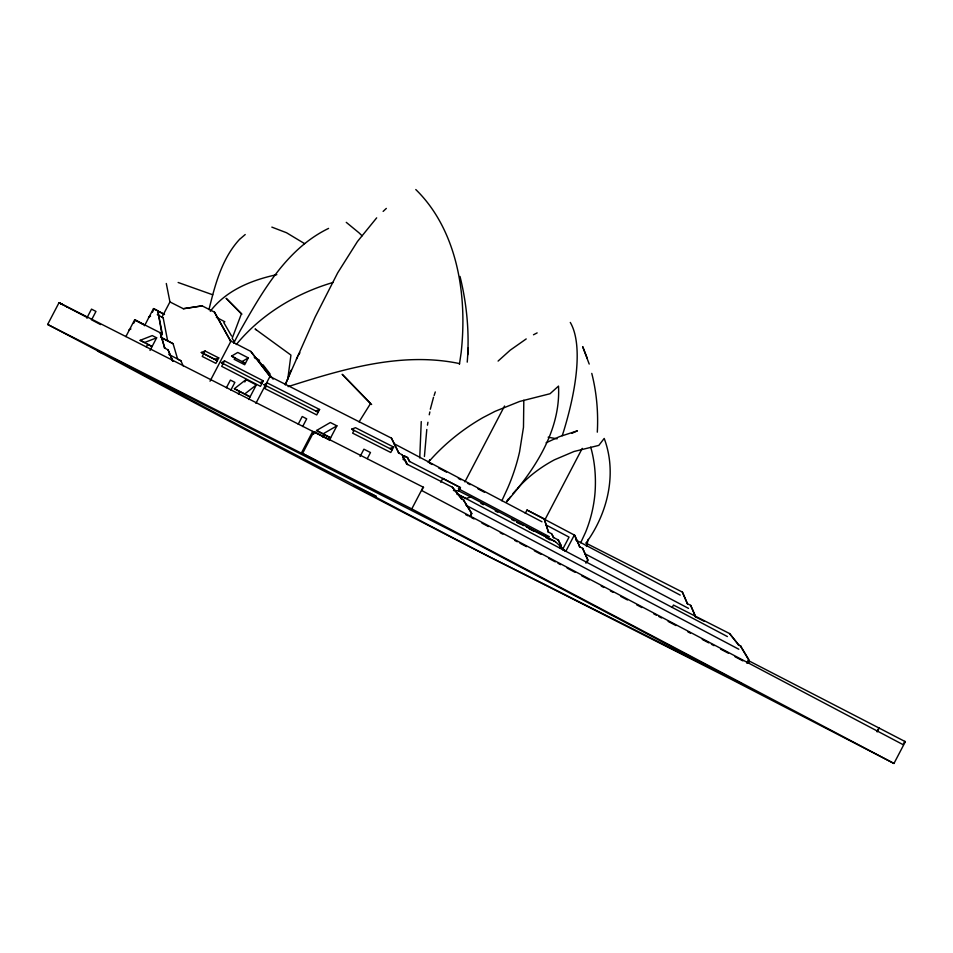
<?xml version="1.0" encoding="UTF-8"?>
<svg xmlns="http://www.w3.org/2000/svg" width="953" height="953" viewBox="0 0 953 953"><rect width="100%" height="100%" fill="white"/><g stroke="black" fill="none" stroke-linecap="round" stroke-linejoin="round"><path stroke-width="1.43" d="M424.419 456.475L426.789 429.493M419.737 457.976L421.25 421.583M467.232 362.14C469.603 333.455 466.946 304.364 460.013 276.453M467.72 354.85L468.161 348.036M597.305 432.162C598.401 412.446 596.649 392.541 591.777 373.397M287.746 379.318L290.939 355.088L255.094 328.976L256.286 329.798M459.429 364.26L461.157 352.634A264.029 174.923 -62 0 0 415.782 189.54M427.468 425.157L427.933 422.274M429.255 414.793L429.851 411.946M208.957 309.642C215.056 284.911 221.763 258.739 239.441 239.489M586.44 546.438L588.215 539.362M430.327 409.23L433.532 397.246M434.151 395.483L435.283 391.945M562.222 435.664L563.592 431.495A213.651 67.365 -62.3 0 0 570.287 322.436M285.352 384.952L291.022 370.3M285.352 384.262L315.145 317.063L337.707 272.808L357.458 241.514L376.673 217.856M296.407 359.114L297.61 356.636M233.688 343.151L240.263 330.548C262.456 291.57 286.591 248.721 328.571 228.41M423.632 487.376L313.918 431.697L302.542 453.473L411.779 508.902L423.168 487.126L421.929 490.64L903.051 744.638L904.754 741.374L905.35 741.684L893.962 763.46L730.653 679.001L472.581 548.249A211.911 1.477 27.6 0 1 260.479 437.641A376.53 2.633 27.6 0 1 97.289 350.74L102.769 353.515L47.65 324.449L59.038 302.673L60.17 303.233M86.818 318.076L91.512 309.117L95.967 311.44L91.953 319.124M125.879 336.588L134.671 319.779L160.211 332.752L164.75 348.143L160.211 332.752M133.599 323.377L135.314 320.113L144.058 324.806M144.534 325.735L153.493 308.593L157.817 310.797L162.32 333.967L160.616 337.243L173.101 343.711L177.639 359.114L180.927 360.782L183.167 365.892M152.42 312.191L154.136 308.915M146.333 346.916L147.703 344.295L152.075 346.523L140.174 340.328L152.254 335.587L156.637 337.815L150.026 350.442M166.298 283.494L169.944 301.934L161.974 317.182L163.177 317.79L167.668 340.96M160.712 335.897L161.843 333.717L157.817 310.797M205.086 350.99L202.239 356.434L215.914 363.379L218.761 357.935L205.086 350.99L201.297 352.467L217.332 360.651L201.297 352.467M210.017 381.224L230.96 341.162L250.794 351.407L270.366 376.697M224.539 360.901L221.692 366.345L260.455 386.334L263.302 380.89L224.539 360.901L221.441 362.724L223.121 363.617M226.385 387.764L230.4 380.08L232.044 380.914L234.867 382.403L230.852 390.087M248.28 357.887L244.695 364.737L234.164 359.305L234.903 357.899L231.555 356.112L237.75 352.455L248.28 357.887L242.086 361.544L245.433 363.331L231.555 356.112M238.405 394.173L239.775 391.564L234.414 388.693L246.041 379.58L256.333 384.893L248.709 399.486M244.79 381.986L246.041 379.58M255.916 403.322L269.949 376.483L250.794 351.407M298.206 424.204L302.22 416.521L303.852 417.354L306.687 418.844L302.661 426.527M319.589 409.48L316.741 414.924L264.958 388.645L266.375 385.917L264.017 384.678L267.805 383.201L319.589 409.48L315.812 410.957L318.159 412.196L264.017 384.678M301.339 453.151L312.727 431.375M313.525 434.258L314.669 432.078M322.71 437.105L324.068 434.485L330.643 437.82L316.539 430.506L330.334 422.513L336.897 425.836L329.273 440.429M360.115 456.451L363.915 449.197L370.479 452.532L367.322 458.572M393.625 447.052L390.778 452.496L352.634 433.139L354.051 430.411L351.693 429.172L355.469 427.694L393.625 447.052L389.848 448.529L392.207 449.768L351.693 429.172M402.893 458.012L404.036 455.832L407.312 457.5L409.73 461.55L407.312 457.5M428.195 462.419L429.874 459.68M440.762 482.242L442.811 478.323L460.442 487.626L458.727 490.902L453.449 490.485M459.024 489.663L460.442 487.626M464.885 481.884L504.554 405.99M471.306 513.333L470.067 516.848L471.783 513.584L463.253 499.61L471.783 513.584M525.282 513.31L526.997 510.046L544.151 518.766L548.487 532.155L544.151 518.766M544.997 519.623L582.247 448.363M559.673 547.522L560.817 545.342L558.136 539.863L561.281 545.592L560.138 547.772M562.496 549.643L569.048 537.111L545.819 524.841M565.796 551.382L574.337 535.038L579.817 546.891L574.802 535.288L526.997 510.046M585.928 563.187L587.632 559.923L582.628 548.309L588.108 560.173L586.965 562.353M672.318 607.24L673.461 605.06L729.581 633.554L738.778 645.098L729.581 633.554M746.842 662.966L748.546 659.69L740.493 645.967L749.022 659.941L747.307 663.217M748.391 663.359L749.523 661.179L879.166 728.092L877.153 731.94M877.189 731.213L878.892 727.949L905.35 741.684M580.687 542.793L585.535 532.346A127.666 121.138 -63.6 0 0 595.065 492.284C596.101 477.131 594.886 461.74 590.717 447.112M298.206 355.398L299.921 352.836M506.651 501.576L508.032 499.241M359.078 421.857L370.514 403.56L342.163 374.291L371.634 404.513M586.119 542.936C607.669 513.357 617.365 473.51 604.202 438.428L598.841 445.385L573.98 451.508L554.443 459.811C540.577 467.196 527.819 476.845 517.372 488.591M506.365 502.314L510.725 496.525M512.988 493.559L516.55 489.52M507.687 500.444C535.348 468.924 560.864 429.779 558.506 386.096L550.048 393.732L519.719 401.427L495.024 411.362L483.088 417.545C463.11 428.933 444.968 443.479 429.708 460.692M236.261 344.557C261.062 314.407 295.835 293.369 333.109 282.445M210.303 311.286C226.266 290.188 251.747 280.051 276.823 274.655M498.097 361.08L510.2 350.18L526.211 338.934M383.13 211.411L386.334 208.409M245.219 234.533L239.679 239.274M234.414 388.693L244.707 394.006L256.333 384.893M263.302 380.89L260.205 382.713L261.872 383.606L221.441 362.724M336.897 425.836L323.103 433.841L316.539 430.506M533.489 334.777L537.147 332.895M148.489 317.218L150.562 316.217M128.858 329.952L130.93 328.952M546.093 442.8L559.399 436.677L577.399 430.827L571.991 433.27M156.637 337.815L144.546 342.544L140.174 340.328M214.985 359.412L218.761 357.935M563.044 549.845L565.689 551.191L555.492 541.733L470.77 497.001L465.91 498.514L457.071 494.035M288.116 386.62C342.889 369.168 401.594 351.407 459.525 363.593M169.944 301.934L183.333 308.724L202.131 305.865L214.437 312.119L230.519 340.948L214.437 312.119M548.142 437.213L557.112 438.833M271.843 227.112L286.508 232.735L304.591 243.634M178.14 282.481L212.71 294.775M47.65 324.449L316.658 460.93L302.542 453.473M60.825 303.554L59.991 303.209M60.325 303.292L61.719 304.007M230.042 340.697L230.96 341.162M391.445 438.142L398.854 453.104L391.445 438.142L270.283 376.661M586.035 543.174L682.384 592.075L687.399 603.69L682.384 592.075M398.378 452.854L402.142 454.772L406.931 464.147L402.142 454.772M407.789 457.75L404.036 455.832M579.341 546.641L583.093 548.559M409.254 461.3L460.168 487.495M548.011 531.905L551.561 533.716L553.693 537.611L551.561 533.716M686.922 603.44L690.675 605.358L695.69 616.96L690.675 605.358M553.216 537.361L558.613 540.113M406.454 463.897L452.341 487.186L461.538 498.741L452.341 487.186M458.453 490.759L470.77 497.001M511.713 519.516L514.37 520.862M517.026 522.208L523.662 525.579M526.306 526.926L555.492 541.733M695.213 616.722L704.053 621.213M164.285 347.893L168.038 349.811L173.089 361.33M461.061 498.49L463.718 499.849M738.301 644.859L740.957 646.217M61.242 303.757L328.785 439.536L313.918 431.697M81.196 314.347L66.329 306.604M465.624 514.584L468.268 515.93M255.201 358.173L257.763 359.495L273.106 379.163M239.775 391.564L250.067 396.877L244.707 394.006M202.131 305.865L183.333 308.724M216.367 317.313L224.848 321.792M157.293 314.681L163.177 317.79M393.672 443.49L541.971 521.779M575.707 539.934L680.216 595.101M584.642 553.61L688.507 608.371M403.024 459.394L405.609 460.764L407.55 464.564M458.381 488.758L549.393 536.742M480.824 503.315L483.445 504.697M495.226 510.915L497.847 512.297M516.979 522.292L519.611 523.685M528.82 528.546L534.073 531.321M545.914 537.575L550.203 539.934M160.938 337.302L173.101 343.711M456.999 493.809L727.401 636.568M465.946 505.197L738.789 649.231M168.038 349.811L172.624 361.08M168.764 354.361L180.927 360.782M471.378 517.539L474.01 518.932M481.873 523.078L488.436 526.544M500.242 532.775L502.862 534.156M514.668 540.399L517.288 541.78M519.909 543.162L526.473 546.629M534.347 550.786L540.899 554.241M548.773 558.398L555.325 561.865M557.958 563.247L560.578 564.629M567.13 568.095L575.004 572.253M581.568 575.707L589.43 579.865M601.236 586.095L603.868 587.477M610.42 590.943L613.041 592.325M620.915 596.483L627.479 599.949M636.652 604.798L641.905 607.561M653.71 613.792L656.331 615.185M658.952 616.567L661.573 617.949M668.136 621.416L676.011 625.573M687.816 631.803L690.437 633.185M702.242 639.415L708.794 642.882M711.426 644.264L714.047 645.646M720.599 649.112L728.473 653.27M735.037 656.736L742.899 660.882M81.005 314.24L87.533 317.694M91.333 319.696L100.553 324.556M66.639 306.759L61.945 304.281M411.779 508.902L893.962 763.46M501.886 500.73L507.818 487.793A157.412 117.874 -62.9 0 0 519.599 451.722L523.483 427.254L523.816 400.236M429.505 463.11L432.126 464.504M438.678 467.983L446.54 472.152M458.333 478.406L460.954 479.8M467.494 483.278L470.115 484.672M477.977 488.841L484.529 492.308M254.284 357.446L259.478 360.222M153.493 308.593L159.937 312.036A377.185 2.633 27.6 0 0 164.524 314.49M60.885 303.709L62.398 304.507M60.051 303.257L61.373 303.959M60.563 303.519L59.038 302.673M346.261 222.347L358.9 232.735A260.538 172.612 -62 0 1 362.045 235.808M234.378 341.698L232.163 338.386L241.383 313.871L226.123 298.313L241.919 314.156M263.028 364.808L270.104 373.993M223.788 322.579L231.591 336.04M587.227 358.209L582.676 346.63L589.204 364.07M164.083 314.264A377.793 2.633 27.6 0 1 159.485 311.798M143.605 324.568A387.633 2.704 27.6 0 1 134.671 319.779M545.033 584.606L490.152 557.255A231.96 1.62 27.6 0 1 354.135 485.72L376.197 496.346L260.098 436.438A387.633 2.704 27.6 0 1 114.181 358.971L464.302 537.337L742.006 683.944L545.033 584.606"/></g></svg>
